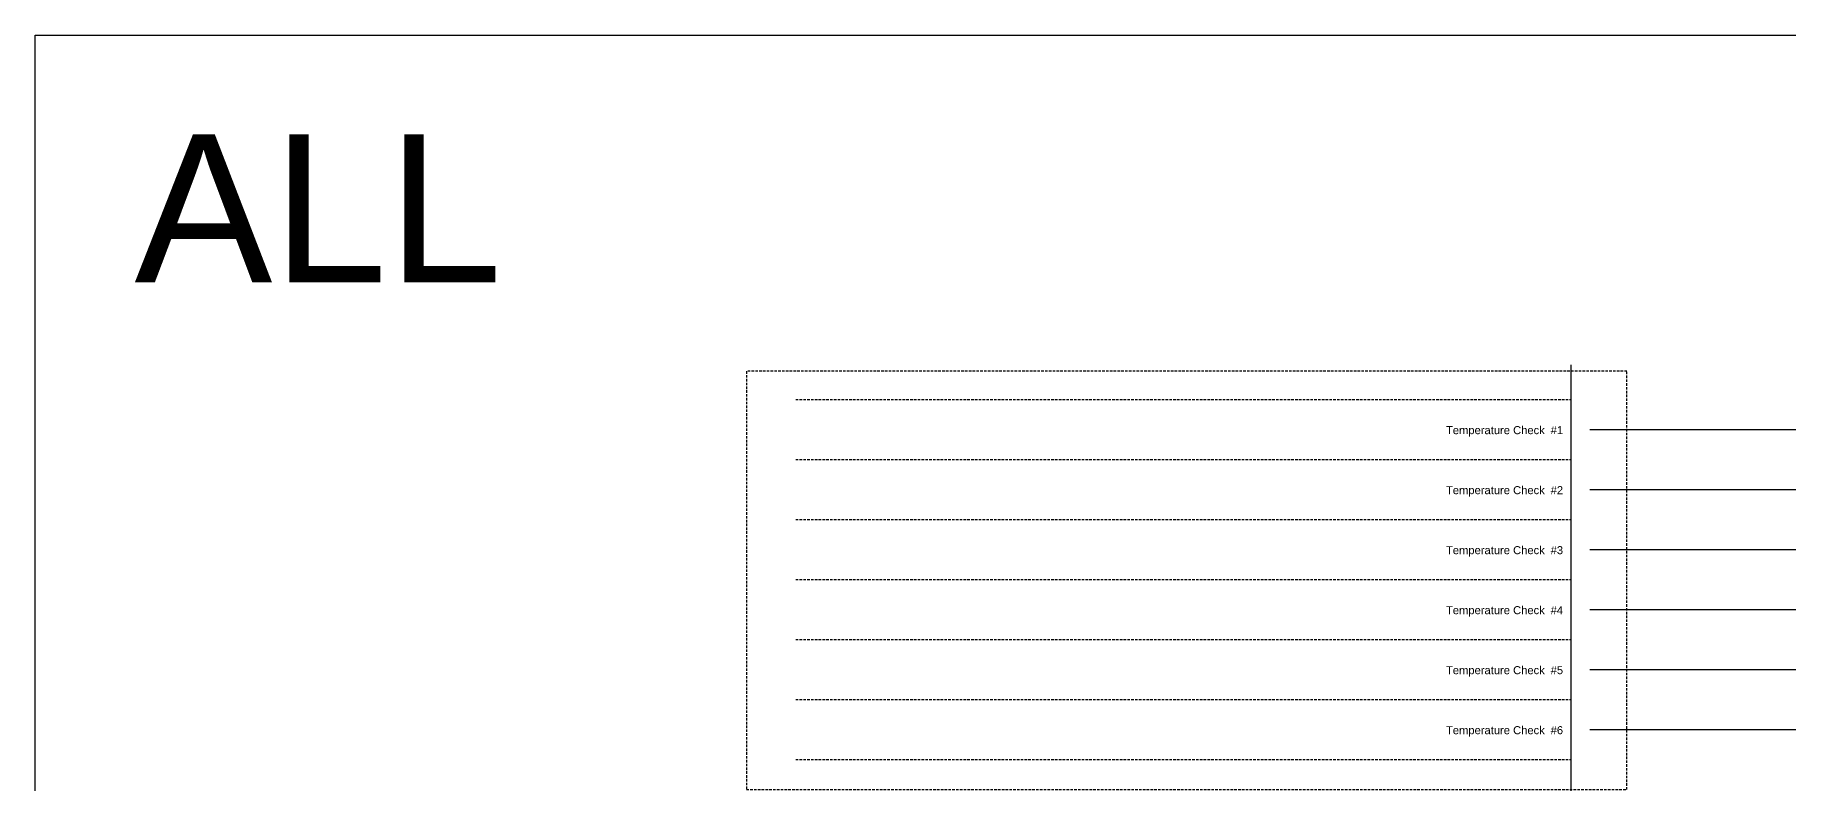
# Model space of a CAD drawing. Header units: centimetres. Extents: x -2363 to 10982, y -15317 to 6533.
# Drawn here: x -2363 to 2020, y 4661 to 6533 of the extents above; entities that cross this region are included whole.
import ezdxf

# ---------------------------------------------------------------- set-up
doc = ezdxf.new("R2010")
doc.units = ezdxf.units.CM
doc.header["$MEASUREMENT"] = 0
doc.linetypes.add('DASHED2', pattern=[9.525, 6.35, -3.175])
for name, color, linetype in [('00_Coffee', 5, 'Continuous'), ('01_Legends', 1, 'Continuous'), ('02_Path', 3, 'Continuous'), ('02_Temperature check station', 171, 'Continuous')]:
    doc.layers.add(name, color=color, linetype=linetype)
doc.styles.add('CHINA', font='QTXT', dxfattribs={"bigfont": 'AE.SHX'})

msp = doc.modelspace()

# ---------------------------------------------------------------- linework, layer by layer
at = {"layer": '00_Coffee'}
msp.add_lwpolyline([(-2362.9, 6533.4), (10982.1, 6533.4), (10982.1, 1070.9), (-2362.9, 1070.9)], close=True, dxfattribs=at)
at = {"layer": '02_Path'}
for p, q in [((1474.2, 5709.2), (1474.2, 4606)), ((1521.8, 5547.2), (2102.5, 5547.2)), ((1521.8, 5397.2), (2102.5, 5397.2)), ((1521.8, 5247.2), (2102.5, 5247.2)), ((1521.8, 5097.2), (2102.5, 5097.2)), ((1521.8, 4947.2), (2102.5, 4947.2)), ((1521.8, 4797.2), (2102.5, 4797.2))]:
    msp.add_line(p, q, dxfattribs=at)
at = {"layer": '02_Temperature check station', "linetype": 'DASHED2', "lineweight": -3}
for p, q in [((-462.1, 5622.2), (1474.2, 5622.2)), ((-462.1, 5472.2), (1474.2, 5472.2)), ((-462.1, 5322.2), (1474.2, 5322.2)), ((-462.1, 5172.2), (1474.2, 5172.2)), ((-462.1, 5022.2), (1474.2, 5022.2)), ((-462.1, 4872.2), (1474.2, 4872.2)), ((-462.1, 4722.2), (1474.2, 4722.2))]:
    msp.add_line(p, q, dxfattribs=at)
at = {"layer": '02_Temperature check station', "linetype": 'DASHED2', "lineweight": -3, "transparency": 33554687}
msp.add_lwpolyline([(-585.5, 4647.2), (1614.9, 4647.2), (1614.9, 5693.1), (-585.5, 5693.1)], close=True, dxfattribs=at)

# ---------------------------------------------------------------- texts
at = {"layer": '01_Legends', "insert": (-2114.5, 6285.2), "char_height": 369.802, "attachment_point": 1, "style": 'CHINA'}
msp.add_mtext_dynamic_manual_height_columns('{\\fSansSerif|b0|i0|c2|p2;ALL}', width=10814.479, gutter_width=18.5, heights=[4852.8], dxfattribs=at)
at = {"layer": '01_Legends'}
note = msp.add_mtext_dynamic_manual_height_columns('{\\fSansSerif|b0|i0|c2|p2;Temperature Check }', width=260.494, gutter_width=1, heights=[51.8, 0], dxfattribs=dict(at, insert=(1162.6, 5555.8), char_height=20, attachment_point=1, style='CHINA'))
for column, words in zip(note.columns.linked_columns, ['{\\fSansSerif|b0|i0|c2|p2;#1}']):
    column.text = words
note = msp.add_mtext_dynamic_manual_height_columns('{\\fSansSerif|b0|i0|c2|p2;Temperature Check }', width=260.494, gutter_width=1, heights=[51.8, 0], dxfattribs=dict(at, insert=(1162.6, 5405.8), char_height=20, attachment_point=1, style='CHINA'))
for column, words in zip(note.columns.linked_columns, ['{\\fSansSerif|b0|i0|c2|p2;#2}']):
    column.text = words
note = msp.add_mtext_dynamic_manual_height_columns('{\\fSansSerif|b0|i0|c2|p2;Temperature Check }', width=260.494, gutter_width=1, heights=[51.8, 0], dxfattribs=dict(at, insert=(1162.6, 5255.8), char_height=20, attachment_point=1, style='CHINA'))
for column, words in zip(note.columns.linked_columns, ['{\\fSansSerif|b0|i0|c2|p2;#3}']):
    column.text = words
note = msp.add_mtext_dynamic_manual_height_columns('{\\fSansSerif|b0|i0|c2|p2;Temperature Check }', width=260.494, gutter_width=1, heights=[51.8, 29.2], dxfattribs=dict(at, insert=(1162.6, 5105.8), char_height=20, attachment_point=1, style='CHINA'))
for column, words in zip(note.columns.linked_columns, ['{\\fSansSerif|b0|i0|c2|p2;#4}']):
    column.text = words
note = msp.add_mtext_dynamic_manual_height_columns('{\\fSansSerif|b0|i0|c2|p2;Temperature Check }', width=260.494, gutter_width=1, heights=[51.8, 0], dxfattribs=dict(at, insert=(1162.6, 4955.8), char_height=20, attachment_point=1, style='CHINA'))
for column, words in zip(note.columns.linked_columns, ['{\\fSansSerif|b0|i0|c2|p2;#5}']):
    column.text = words
note = msp.add_mtext_dynamic_manual_height_columns('{\\fSansSerif|b0|i0|c2|p2;Temperature Check }', width=260.494, gutter_width=1, heights=[51.8, 0], dxfattribs=dict(at, insert=(1162.6, 4805.8), char_height=20, attachment_point=1, style='CHINA'))
for column, words in zip(note.columns.linked_columns, ['{\\fSansSerif|b0|i0|c2|p2;#6}']):
    column.text = words

doc.saveas('drawing.dxf')
